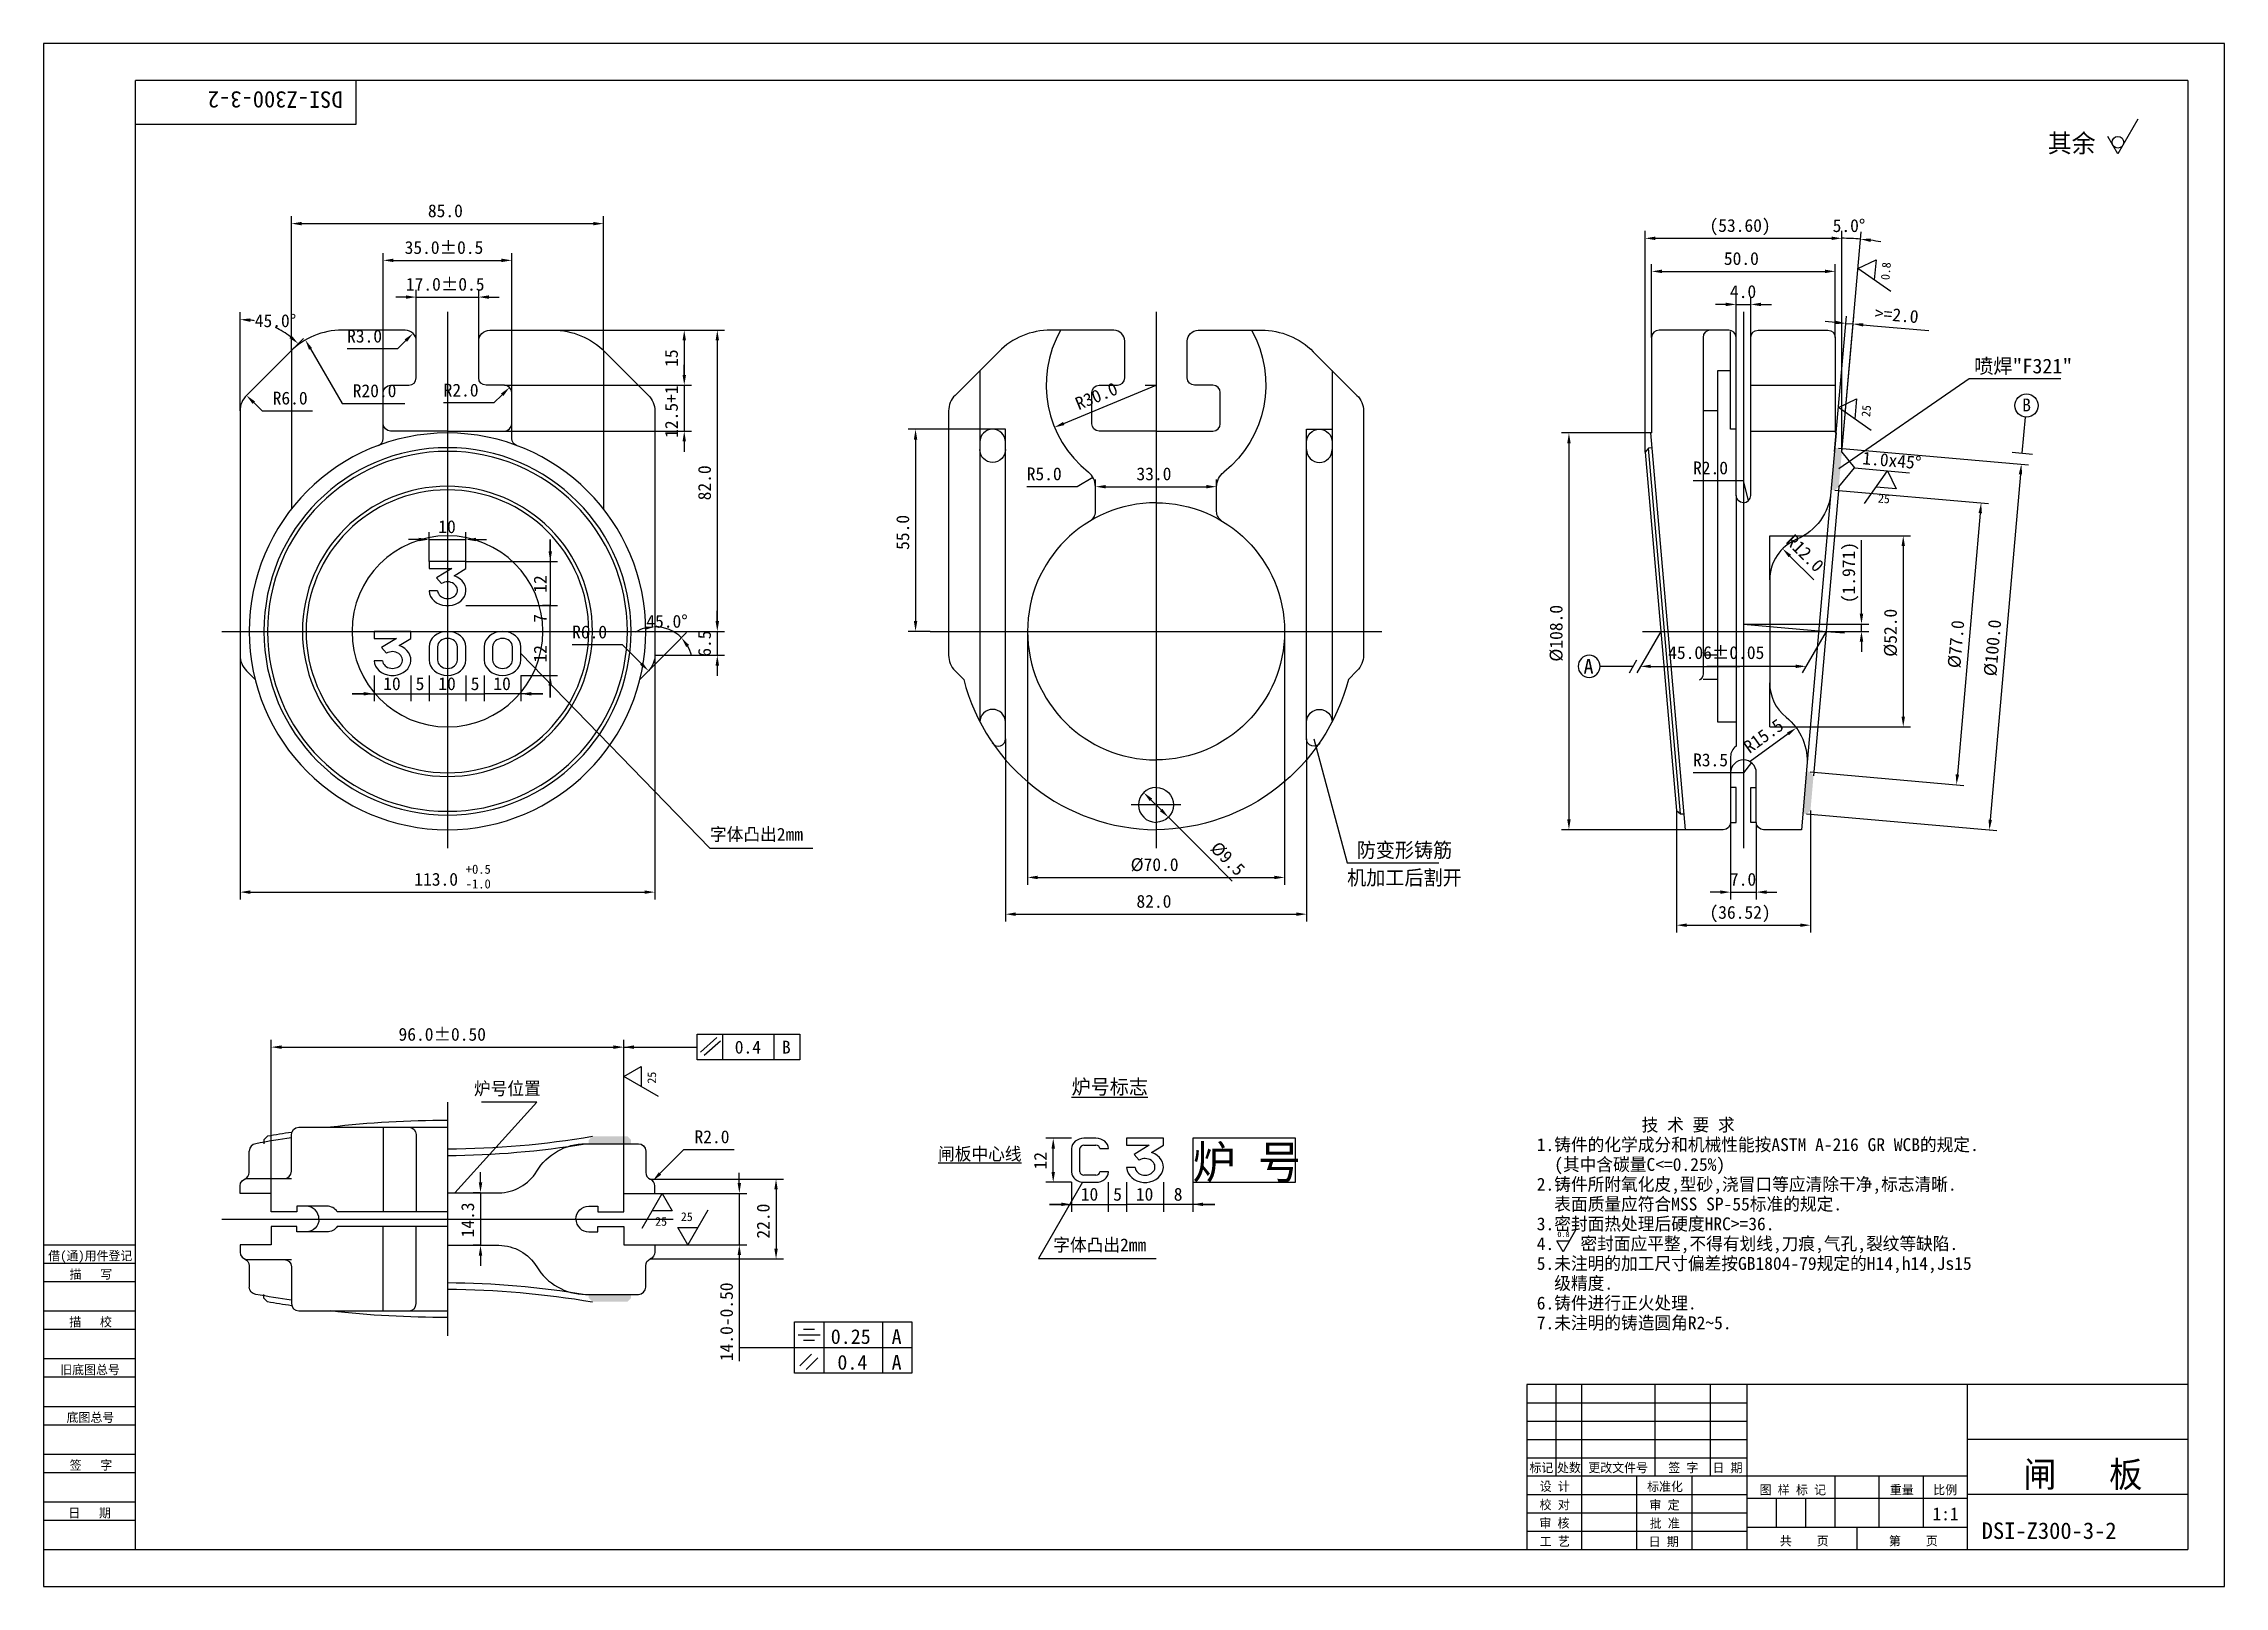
# Model space of a CAD drawing. Header units: metres. Extents: x 0 to 594, y 0 to 420.
import ezdxf

# ---------------------------------------------------------------- set-up
doc = ezdxf.new("R2010")
doc.units = ezdxf.units.M
for name, color, linetype in [('B', 3, 'Continuous'), ('C', 6, 'Continuous'), ('D', 1, 'Continuous'), ('E', 2, 'Continuous'), ('FL', 5, 'Continuous'), ('HA', 5, 'Continuous'), ('T', 7, 'Continuous'), ('TL', 4, 'Continuous')]:
    doc.layers.add(name, color=color, linetype=linetype)

# ---------------------------------------------------------------- blocks, each defined once
blk = doc.blocks.new('MZ3')
blk.add_lwpolyline([(4.3, 8.4), (1.42, 6.3), (2.38, 5.03, -3.81), (1.61, 3.33), (0, 3.33, 1.85), (4.76, 6.76), (7, 8.4), (7, 10), (0, 10), (0, 8.4)], format="xyb", close=True)
blk = doc.blocks.new('MZ0')
at = {"linetype": 'CONTINUOUS'}
for points in [[(7, 6.5, 0.41), (3.5, 10, 0.41), (0, 6.5), (0, 3.5, 0.41), (3.5, 0, 0.41), (7, 3.5)], [(5.4, 6.5, 0.41), (3.5, 8.4, 0.41), (1.6, 6.5), (1.6, 3.5, 0.41), (3.5, 1.6, 0.41), (5.4, 3.5)]]:
    blk.add_lwpolyline(points, format="xyb", close=True, dxfattribs=at)
blk = doc.blocks.new('MZC')
blk.add_lwpolyline([(5.4, 7.64), (7, 7.64, 0.41), (4.64, 10), (2.36, 10, 0.41), (0, 7.64), (0, 2.36, 0.41), (2.36, 0), (4.64, 0, 0.41), (7, 2.36), (5.4, 2.36, -0.41), (4.64, 1.6), (2.36, 1.6, -0.41), (1.6, 2.36), (1.6, 7.64, -0.41), (2.36, 8.4), (4.64, 8.4, -0.41)], format="xyb", close=True)
blk = doc.blocks.new('PIC2')
for points in [[(3.77, 5.28), (-5.23, -2.72)], [(5.77, 3.28), (-3.23, -4.72)]]:
    blk.add_lwpolyline(points)
blk = doc.blocks.new('TUKUN2')
at = {"layer": 'FL'}
for p, q in [((594, 420), (0, 420)), ((0, 420), (0, 0)), ((594, 0), (594, 420)), ((0, 83), (25, 83)), ((0, 75), (25, 75)), ((0, 70), (25, 70)), ((0, 62), (25, 62)), ((0, 57), (25, 57)), ((412, 30), (412, 55)), ((419, 10), (419, 55)), ((439, 30), (439, 55)), ((454, 30), (454, 55)), ((0, 49), (25, 49)), ((404, 50), (464, 50)), ((0, 44), (25, 44)), ((404, 45), (464, 45)), ((0, 36), (25, 36)), ((404, 40), (464, 40)), ((0, 31), (25, 31)), ((404, 35), (464, 35)), ((449, 10), (449, 30)), ((404, 25), (464, 25)), ((0, 23), (25, 23)), ((0, 18), (25, 18)), ((404, 20), (464, 20)), ((404, 15), (464, 15)), ((0, 0), (594, 0))]:
    blk.add_line(p, q, dxfattribs=at)
at = {"layer": 'TL'}
for p, q in [((584, 410), (25, 410)), ((25, 10), (25, 410)), ((85, 410), (85, 398)), ((584, 410), (584, 10)), ((85, 398), (25, 398)), ((0, 93), (25, 93)), ((0, 88), (25, 88)), ((584, 55), (404, 55)), ((404, 55), (404, 10)), ((464, 10), (464, 55)), ((524, 10), (524, 55)), ((584, 40), (524, 40)), ((524, 30), (404, 30)), ((434, 10), (434, 30)), ((488, 16), (488, 30)), ((500, 16), (500, 30)), ((512, 16), (512, 30)), ((464, 24), (524, 24)), ((472, 16), (472, 24)), ((480, 16), (480, 24)), ((584, 25), (524, 25)), ((524, 16), (464, 16)), ((494, 10), (494, 16)), ((0, 10), (584, 10))]:
    blk.add_line(p, q, dxfattribs=at)
at = {"layer": 'T'}
for s, p in [('借(通)用件登记', (1.26, 88.76)), ('描   写', (7.09, 83.76)), ('描   校', (6.98, 70.76)), ('旧底图总号', (4.52, 57.76)), ('底图总号', (6.25, 44.76)), ('签   字', (7.1, 31.76)), ('标记', (404.71, 31.07)), ('处数', (412.22, 31.07)), ('更改文件号', (420.75, 31.07)), ('签 字', (442.53, 31.07)), ('日 期', (454.57, 31.07)), ('校 对', (407.48, 20.99)), ('设 计', (407.5, 25.99)), ('标准化', (436.77, 25.93)), ('审 定', (437.39, 20.93)), ('图 样 标 记', (467.4, 25.04)), ('重量', (502.88, 25.04)), ('比例', (514.7, 25.04)), ('日   期', (6.72, 18.76)), ('审 核', (407.41, 15.99)), ('批 准', (437.46, 15.93)), ('工 艺', (407.52, 10.99)), ('日 期', (437.18, 10.93)), ('共    页', (472.91, 11.13)), ('第    页', (502.62, 11.13))]:
    blk.add_text(s, height=2.5, dxfattribs=at).set_placement(p)

msp = doc.modelspace()

# ---------------------------------------------------------------- linework, layer by layer
at = {"layer": 'B'}
for points in [[(92.5, 125), (92.5, 102)], [(92.5, 75), (92.5, 98)]]:
    msp.add_lwpolyline(points, dxfattribs=at)
at = {"layer": 'C'}
for points in [[(110, 347), (110, 201)], [(303, 347), (303, 201)], [(463, 347), (463, 201)], [(300, 327), (303, 327)], [(303, 330), (303, 324)], [(463, 261.97), (485.53, 260), (490.51, 259.56)], [(48.5, 260), (171.5, 260)], [(241.5, 260), (364.5, 260)], [(435.47, 260), (490.53, 260)], [(309.75, 212.75), (296.25, 212.75)], [(110, 131.8), (110, 68.2)], [(48.5, 100), (171.5, 100)]]:
    msp.add_lwpolyline(points, dxfattribs=at)
at = {"layer": 'D'}
for p, q in [((570.46, 399.46), (565, 390)), ((565, 390), (562.27, 394.73)), ((67.5, 336.49), (67.5, 373)), ((70.3, 371), (149.7, 371)), ((152.5, 336.49), (152.5, 373)), ((436.2, 308.81), (436.2, 369)), ((489.8, 308.81), (489.8, 369)), ((92.5, 325), (92.5, 363)), ((127.5, 325), (127.5, 363)), ((439, 367), (487, 367)), ((95.3, 361), (124.7, 361)), ((438, 340), (438, 360)), ((440.8, 358), (485.2, 358)), ((488, 340), (488, 360)), ((494.17, 358.81), (499.13, 361.12)), ((503.13, 352.54), (494.17, 358.81)), ((499.13, 361.12), (498.65, 355.67)), ((98.7, 351), (95.9, 351)), ((101.5, 339), (101.5, 353)), ((101.5, 351), (118.5, 351)), ((118.5, 339), (118.5, 353)), ((121.3, 351), (124.1, 351)), ((461, 340), (461, 351)), ((465, 340), (465, 351)), ((53.5, 344), (53.5, 346.9)), ((458.2, 349), (455.4, 349)), ((461, 349), (465, 349)), ((467.8, 349), (470.6, 349)), ((487.81, 308.99), (491.03, 345.85)), ((489.8, 308.81), (493.03, 345.67)), ((67.16, 336.14), (70.76, 339.75)), ((98.64, 339.14), (96.38, 336.88)), ((138.7, 342), (176.5, 342)), ((138.7, 342), (185.5, 342)), ((174.5, 339.2), (174.5, 329.8)), ((183.5, 339.2), (183.5, 262.8)), ((488.07, 344.1), (485.28, 344.34)), ((490.86, 343.85), (492.85, 343.68)), ((495.64, 343.44), (498.43, 343.19)), ((498.43, 343.19), (513.46, 341.88)), ((72.7, 336.9), (81.3, 322)), ((93.58, 336.88), (82.66, 336.88)), ((96.38, 336.88), (93.58, 336.88)), ((125.5, 327), (176.5, 327)), ((125.5, 327), (176.5, 327)), ((174.5, 329.8), (174.5, 332.6)), ((174.5, 327), (174.5, 314.5)), ((277.87, 316.59), (303, 327)), ((57.24, 322.26), (59.5, 320)), ((81.3, 322), (84.1, 322)), ((84.1, 322), (98.36, 322)), ((119.87, 322.17), (108.95, 322.17)), ((122.67, 322.17), (119.87, 322.17)), ((124.93, 324.43), (122.67, 322.17)), ((488.86, 320.97), (493.81, 323.28)), ((497.81, 314.71), (488.86, 320.97)), ((493.81, 323.28), (493.33, 317.84)), ((59.5, 320), (62.3, 320)), ((62.3, 320), (73.22, 320)), ((255, 315), (235.5, 315)), ((125.5, 314.5), (176.5, 314.5)), ((174.5, 311.7), (174.5, 308.9)), ((237.5, 312.2), (237.5, 262.8)), ((437.75, 314), (413.47, 314)), ((415.47, 311.2), (415.47, 208.8)), ((488.89, 309.9), (540.69, 305.36)), ((495.99, 294.76), (502.26, 303.71)), ((502.26, 303.71), (504.57, 298.76)), ((278.7, 299.38), (267.78, 299.38)), ((281.5, 299.38), (278.7, 299.38)), ((285.83, 301.88), (281.5, 299.38)), ((286.5, 299.38), (286.5, 301.38)), ((289.3, 299.38), (316.7, 299.38)), ((319.5, 299.38), (319.5, 301.38)), ((460.2, 301), (449.28, 301)), ((463, 301), (460.2, 301)), ((464.41, 295.59), (463, 301)), ((487.89, 298.44), (529.73, 294.78)), ((504.57, 298.76), (499.12, 299.24)), ((538.46, 302.75), (530.23, 208.71)), ((527.49, 292.17), (521.27, 221.04)), ((105, 279), (105, 287)), ((115, 279), (115, 287)), ((470.15, 286), (508.53, 286)), ((102.2, 285), (99.4, 285)), ((105, 285), (115, 285)), ((117.8, 285), (120.6, 285)), ((138, 281.8), (138, 285)), ((138, 285), (138, 267)), ((475.64, 280.51), (482.15, 274)), ((495.15, 267.57), (495.15, 284.83)), ((506.53, 283.2), (506.53, 236.8)), ((495.15, 264.77), (495.15, 267.57)), ((136, 267), (135.91, 267)), ((136, 267), (135.91, 267)), ((138, 267), (136, 267)), ((138, 267), (136, 267)), ((138, 242), (138, 267)), ((183.5, 262.8), (183.5, 265.6)), ((463, 261.97), (497.15, 261.97)), ((495.15, 260), (495.15, 261.97)), ((154.87, 256.33), (143.95, 256.33)), ((157.67, 256.33), (154.87, 256.33)), ((162.76, 251.24), (157.67, 256.33)), ((171.5, 260), (185.5, 260)), ((171.5, 260), (185.5, 260)), ((171.81, 256.33), (175.15, 259.66)), ((183.5, 260), (183.5, 253.5)), ((241.5, 260), (235.5, 260)), ((268, 260), (268, 191)), ((338, 260), (338, 191)), ((463, 260), (497.15, 260)), ((495.15, 257.2), (495.15, 254.4)), ((53.5, 253.5), (53.5, 187)), ((166.5, 253.5), (166.5, 187)), ((166.5, 253.5), (185.5, 253.5)), ((183.5, 250.7), (183.5, 247.9)), ((437.77, 250.47), (457.5, 250.47)), ((457.5, 250.47), (453.02, 250.47)), ((457.5, 250.47), (461.98, 250.47)), ((477.23, 250.47), (457.5, 250.47)), ((138, 245.2), (138, 242)), ((87.2, 243), (84, 243)), ((84, 243), (120, 243)), ((120, 243), (119.91, 243)), ((120, 243), (120.09, 243)), ((136, 243), (120, 243)), ((132.8, 243), (136, 243)), ((475.14, 232.07), (464.87, 224.61)), ((470.15, 234), (508.53, 234)), ((262, 230.76), (262, 181)), ((344, 230.76), (344, 181)), ((460.2, 221.5), (449.28, 221.5)), ((463, 221.5), (460.2, 221.5)), ((465.16, 224.26), (463, 221.5)), ((481.18, 221.73), (523.02, 218.07)), ((304.38, 211.37), (301.62, 214.13)), ((306.36, 209.39), (316.26, 199.49)), ((444.74, 211.19), (444.74, 178)), ((459.5, 208), (459.5, 187)), ((466.5, 208), (466.5, 187)), ((480.18, 210.28), (531.98, 205.75)), ((481.26, 211.19), (481.26, 178)), ((447.2, 206), (413.47, 206)), ((316.26, 199.49), (323.75, 192)), ((270.8, 193), (335.2, 193)), ((56.3, 189), (163.7, 189)), ((456.7, 189), (453.9, 189)), ((459.5, 189), (466.5, 189)), ((469.3, 189), (472.1, 189)), ((264.8, 183), (341.2, 183)), ((447.54, 180), (478.46, 180)), ((62, 107), (62, 148.8)), ((158, 107), (158, 148.8)), ((178, 143.3), (178, 150.3)), ((178, 150.3), (206, 150.3)), ((185, 143.3), (185, 150.3)), ((199, 143.3), (199, 150.3)), ((206, 150.3), (206, 143.3)), ((64.8, 146.8), (155.2, 146.8)), ((158, 146.8), (161.5, 146.8)), ((161.5, 146.8), (178, 146.8)), ((206, 143.3), (178, 143.3)), ((158, 138.8), (162.73, 141.53)), ((167.46, 133.34), (158, 138.8)), ((162.73, 141.53), (162.73, 136.07)), ((167.89, 112.39), (174.4, 118.9)), ((174.4, 118.9), (177.2, 118.9)), ((177.2, 118.9), (188.12, 118.9)), ((280, 122), (273, 122)), ((275, 112.8), (275, 119.2)), ((119, 107.15), (117, 107.15)), ((119, 109.95), (119, 112.75)), ((119, 107.15), (119, 92.85)), ((158, 107), (191.5, 107)), ((163.04, 97.54), (168.5, 107)), ((165.25, 110.85), (201.5, 110.85)), ((168.5, 107), (171.23, 102.27)), ((189.5, 109.8), (189.5, 112.6)), ((189.5, 107), (189.5, 93)), ((199.5, 108.05), (199.5, 91.95)), ((280, 110), (273, 110)), ((171.23, 102.27), (165.77, 102.27)), ((180.96, 102.46), (175.5, 93)), ((277.2, 104), (274, 104)), ((274, 104), (295, 104)), ((295, 104), (294.91, 104)), ((295, 104), (295.09, 104)), ((319, 104), (295, 104)), ((315.8, 104), (319, 104)), ((175.5, 93), (172.77, 97.73)), ((172.77, 97.73), (178.23, 97.73)), ((417.29, 96.99), (413.87, 91.07)), ((119, 92.85), (117, 92.85)), ((119, 90.05), (119, 87.25)), ((158, 93), (191.5, 93)), ((165.25, 89.15), (201.5, 89.15)), ((189.5, 90.2), (189.5, 87.4)), ((189.5, 90.2), (189.5, 65)), ((413.87, 91.07), (412.17, 94.03)), ((412.17, 94.03), (415.58, 94.03)), ((189.5, 87.4), (189.5, 61.31)), ((189.5, 65), (204.5, 65)), ((204.5, 65), (208.98, 65))]:
    msp.add_line(p, q, dxfattribs=at)
for points in [[(489.8, 308.81), (495.05, 368.77)], [(489.8, 308.81), (489.8, 367)], [(53.5, 320), (53.5, 344)], [(488.97, 304.35), (524.44, 328.81), (549.44, 328.81)], [(538.96, 308.53), (539.82, 318.34)], [(488.97, 299.35), (493.29, 304.5)], [(489.8, 308.81), (493.29, 304.5), (508.23, 303.19)], [(536.17, 308.77), (541.75, 308.28)], [(115, 279), (140, 279)], [(115, 267), (140, 267)], [(130, 260), (140, 260)], [(164.74, 249.26), (171.81, 256.33)], [(440.47, 260), (433.97, 248.74)], [(485.53, 260), (479.03, 248.74)], [(130, 254), (181.5, 201), (209.5, 201)], [(432.97, 250.47), (423.97, 250.47)], [(431.97, 248.74), (433.97, 252.21)], [(90, 248), (90, 241)], [(100, 248), (100, 241)], [(105, 248), (105, 241)], [(115, 248), (115, 241)], [(120, 248), (120, 241)], [(130, 248), (130, 241)], [(130, 248), (140, 248)], [(346, 230.76), (355.06, 196.95), (380.06, 196.95)], [(112, 107.15), (134.3, 131.8), (119.3, 131.8)], [(283, 110), (271, 89.22), (303, 89.22)], [(280, 110), (280, 102)], [(290, 110), (290, 102)], [(295, 110), (295, 102)], [(305, 110), (305, 102)], [(313, 110), (313, 102)], [(204.5, 72), (236.5, 72), (236.5, 58), (204.5, 58), (204.5, 72)], [(212.5, 72), (212.5, 58)], [(228.5, 72), (228.5, 58)], [(205.5, 68.5), (211.5, 68.5)], [(207, 70), (210, 70)], [(207, 67), (210, 67)], [(204.5, 65), (236.5, 65)], [(206, 60), (209.18, 63.18)], [(207.73, 59), (210.91, 62.18)]]:
    msp.add_lwpolyline(points, dxfattribs=at)
msp.add_lwpolyline([(423.97, 250.47, 1), (417.97, 250.47, 1)], format="xyb", close=True, dxfattribs=at)
for centre, radius in [((565, 393.15), 1.58), ((540.1, 321.48), 3.15)]:
    msp.add_circle(centre, radius, dxfattribs=at)
for centre, radius, start, end in [((489.8, 308.81), 58.19, 85, 90), ((489.8, 308.81), 58.19, 79.49, 82.24), ((53.5, 322.49), 22.41, 79.93, 82.84), ((53.5, 322.49), 22.41, 52.16, 64.59), ((166.5, 251.01), 10.23, 105.73, 121.47), ((166.5, 251.01), 10.23, 45, 90), ((166.5, 251.01), 10.23, 13.53, 29.27)]:
    msp.add_arc(centre, radius, start, end, dxfattribs=at)
for points in [[(70.3, 371.47), (70.3, 370.53), (67.5, 371)], [(149.7, 371.47), (149.7, 370.53), (152.5, 371)], [(439, 367.47), (439, 366.53), (436.2, 367)], [(487, 367.47), (487, 366.53), (489.8, 367)], [(497.6, 366), (497.71, 366.93), (494.87, 366.78)], [(95.3, 361.47), (95.3, 360.53), (92.5, 361)], [(124.7, 361.47), (124.7, 360.53), (127.5, 361)], [(440.8, 358.47), (440.8, 357.53), (438, 358)], [(485.2, 358.47), (485.2, 357.53), (488, 358)], [(98.7, 351.47), (98.7, 350.53), (101.5, 351)], [(121.3, 351.47), (121.3, 350.53), (118.5, 351)], [(56.27, 344.25), (56.32, 345.19), (53.5, 344.9)], [(458.2, 349.47), (458.2, 348.53), (461, 349)], [(467.8, 349.47), (467.8, 348.53), (465, 349)], [(488.11, 344.56), (488.03, 343.63), (490.86, 343.85)], [(67.56, 340.53), (66.94, 339.83), (69.35, 338.33)], [(72.29, 336.66), (73.1, 337.13), (71.3, 339.32)], [(98.31, 339.47), (98.97, 338.81), (100.62, 341.12)], [(174.03, 339.2), (174.97, 339.2), (174.5, 342)], [(183.03, 339.2), (183.97, 339.2), (183.5, 342)], [(495.68, 343.9), (495.6, 342.97), (492.85, 343.68)], [(174.03, 329.8), (174.97, 329.8), (174.5, 327)], [(174.03, 329.8), (174.97, 329.8), (174.5, 327)], [(56.91, 321.93), (57.57, 322.59), (55.26, 324.24)], [(124.6, 324.76), (125.26, 324.1), (126.91, 326.41)], [(237.03, 312.2), (237.97, 312.2), (237.5, 315)], [(278.05, 316.16), (277.69, 317.02), (275.28, 315.52)], [(174.03, 311.7), (174.97, 311.7), (174.5, 314.5)], [(415, 311.2), (415.94, 311.2), (415.47, 314)], [(537.99, 302.79), (538.92, 302.71), (538.7, 305.54)], [(289.3, 299.85), (289.3, 298.92), (286.5, 299.38)], [(316.7, 299.85), (316.7, 298.92), (319.5, 299.38)], [(527.03, 292.21), (527.96, 292.12), (527.74, 294.95)], [(102.2, 285.47), (102.2, 284.53), (105, 285)], [(117.8, 285.47), (117.8, 284.53), (115, 285)], [(506.06, 283.2), (507, 283.2), (506.53, 286)], [(138.47, 281.8), (137.53, 281.8), (138, 279)], [(475.31, 280.18), (475.97, 280.84), (473.66, 282.49)], [(183.03, 262.8), (183.97, 262.8), (183.5, 260)], [(183.03, 262.8), (183.97, 262.8), (183.5, 260)], [(237.03, 262.8), (237.97, 262.8), (237.5, 260)], [(494.68, 264.77), (495.62, 264.77), (495.15, 261.97)], [(163.66, 261.32), (163.79, 260.4), (166.5, 261.24)], [(175.05, 255.73), (175.79, 256.3), (173.73, 258.25)], [(494.68, 257.2), (495.62, 257.2), (495.15, 260)], [(163.09, 251.57), (162.43, 250.91), (164.74, 249.26)], [(183.03, 250.7), (183.97, 250.7), (183.5, 253.5)], [(437.77, 250.01), (437.77, 250.94), (434.97, 250.47)], [(477.23, 250.94), (477.23, 250.01), (480.03, 250.47)], [(137.53, 245.2), (138.47, 245.2), (138, 248)], [(87.2, 243.47), (87.2, 242.53), (90, 243)], [(132.8, 242.53), (132.8, 243.47), (130, 243)], [(475.42, 231.7), (474.87, 232.45), (477.41, 233.72)], [(506.06, 236.8), (507, 236.8), (506.53, 234)], [(520.81, 221.08), (521.74, 221), (521.03, 218.25)], [(301.29, 213.8), (301.95, 214.46), (299.64, 216.11)], [(304.05, 211.04), (304.71, 211.7), (306.36, 209.39)], [(415, 208.8), (415.94, 208.8), (415.47, 206)], [(529.76, 208.75), (530.69, 208.67), (529.99, 205.92)], [(270.8, 193.47), (270.8, 192.53), (268, 193)], [(335.2, 193.47), (335.2, 192.53), (338, 193)], [(56.3, 189.47), (56.3, 188.53), (53.5, 189)], [(163.7, 189.47), (163.7, 188.53), (166.5, 189)], [(456.7, 189.47), (456.7, 188.53), (459.5, 189)], [(469.3, 189.47), (469.3, 188.53), (466.5, 189)], [(264.8, 183.47), (264.8, 182.53), (262, 183)], [(341.2, 183.47), (341.2, 182.53), (344, 183)], [(447.54, 180.47), (447.54, 179.53), (444.74, 180)], [(478.46, 180.47), (478.46, 179.53), (481.26, 180)], [(64.8, 147.27), (64.8, 146.33), (62, 146.8)], [(155.2, 147.27), (155.2, 146.33), (158, 146.8)], [(160.8, 147.27), (160.8, 146.33), (158, 146.8)], [(274.53, 119.2), (275.47, 119.2), (275, 122)], [(118.53, 109.95), (119.47, 109.95), (119, 107.15)], [(168.22, 112.06), (167.56, 112.72), (165.91, 110.41)], [(189.03, 109.8), (189.97, 109.8), (189.5, 107)], [(199.03, 108.05), (199.97, 108.05), (199.5, 110.85)], [(274.53, 112.8), (275.47, 112.8), (275, 110)], [(277.2, 104.47), (277.2, 103.53), (280, 104)], [(315.8, 103.53), (315.8, 104.47), (313, 104)], [(118.53, 90.05), (119.47, 90.05), (119, 92.85)], [(189.03, 90.2), (189.97, 90.2), (189.5, 93)], [(189.03, 90.2), (189.97, 90.2), (189.5, 93)], [(199.03, 91.95), (199.97, 91.95), (199.5, 89.15)]]:
    msp.add_solid(points, dxfattribs=at)
at = {"layer": 'E'}
for points in [[(262, 311.5, 1), (255, 311.5, 1)], [(344, 311.5, -1), (351, 311.5, -1)], [(262, 309.5, -1), (255, 309.5, -1)], [(344, 309.5, 1), (351, 309.5, 1)], [(262, 235.26, 1), (255, 235.26, 1)], [(344, 235.26, -1), (351, 235.26, -1)]]:
    msp.add_lwpolyline(points, format="xyb", dxfattribs=at)
msp.add_lwpolyline([(313, 110), (341, 110), (341, 122), (313, 122), (313, 110)], dxfattribs=at)
at = {"layer": 'HA'}
for p, q in [((470.15, 274), (470.15, 286)), ((470.15, 234), (470.15, 246))]:
    msp.add_line(p, q, dxfattribs=at)
at = {"layer": 'TL'}
for points in [[(110, 314.5), (94.5, 314.5, -0.41), (92.5, 316.5), (92.5, 325, -0.41), (94.5, 327), (99.5, 327, 0.41), (101.5, 329), (101.5, 339, 0.41), (98.5, 342), (81.3, 342, 0.2), (67.16, 336.14), (55.26, 324.24, 0.2), (53.5, 320), (53.5, 253.5, 0.2), (55.26, 249.26), (57.61, 246.9)], [(110, 314.5), (125.5, 314.5, 0.41), (127.5, 316.5), (127.5, 325, 0.41), (125.5, 327), (120.5, 327, -0.41), (118.5, 329), (118.5, 339, -0.41), (121.5, 342), (138.7, 342, -0.2), (152.84, 336.14), (164.74, 324.24, -0.2), (166.5, 320), (166.5, 253.5, -0.2), (164.74, 249.26), (162.39, 246.9)], [(303, 314.5), (287.5, 314.5, -0.41), (285.5, 316.5), (285.5, 325, -0.41), (287.5, 327), (292.5, 327, 0.41), (294.5, 329), (294.5, 339, 0.41), (291.5, 342), (274.3, 342, 0.2), (260.16, 336.14), (248.26, 324.24, 0.2), (246.5, 320), (246.5, 253.5, 0.2), (248.26, 249.26), (250.61, 246.9, 0.34), (303, 206, 0.34)], [(277.02, 342, 0.37), (284.57, 303.33, 0.37)], [(303, 314.5), (318.5, 314.5, 0.41), (320.5, 316.5), (320.5, 325, 0.41), (318.5, 327), (313.5, 327, -0.41), (311.5, 329), (311.5, 339, -0.41), (314.5, 342), (331.7, 342, -0.2), (345.84, 336.14), (357.74, 324.24, -0.2), (359.5, 320), (359.5, 253.5, -0.2), (357.74, 249.26), (355.39, 246.9, -0.34), (303, 206, -0.34)], [(328.98, 342, -0.37), (321.43, 303.33, -0.37)], [(463, 295, -0.41), (461, 297), (461, 340, 0.41), (459, 342), (440, 342, 0.41), (438, 340), (438, 314)], [(454, 342, 0.41), (452, 340), (452, 248.4, -0.27), (451, 246.67, -0.27)], [(465, 314.5), (465, 340, -0.41), (467, 342), (486, 342, -0.41), (488, 340), (488, 314.25, 0.41), (488.25, 314, 0.41)], [(91.2, 310.62, 0.31), (92.5, 312.5), (92.5, 316.5)], [(128.8, 310.62, -0.31), (127.5, 312.5), (127.5, 316.5)], [(258.35, 229.63, 0.74), (262, 230.76), (262, 315), (255, 315)], [(347.65, 229.63, -0.74), (344, 230.76), (344, 315), (351, 315)], [(463, 225, 0.41), (459.5, 221.5), (459.5, 217.5), (459.5, 208, -0.41), (457.5, 206), (447.2, 206), (437.75, 314, 0.41), (438, 314.25, 0.41)], [(463, 295, 0.41), (465, 297), (465, 314.5), (488, 314.5), (488, 314.25, 0.41), (488.25, 314), (486.84, 297.96, -0.28), (477.46, 285.05, 0.3), (470.15, 274), (470.15, 246, 0.23), (474.61, 236.67, -0.25), (480.31, 223.26, -0.25)], [(285.04, 290.04, 0.26), (286.5, 292.62), (286.5, 299.38, 0.23), (284.57, 303.33, 0.23)], [(320.96, 290.04, -0.26), (319.5, 292.62), (319.5, 299.38, -0.23), (321.43, 303.33, -0.23)], [(461, 297), (461, 228.76, 0.25), (459.5, 225.89), (459.5, 217.5)], [(303, 295, 1), (303, 225, 1)], [(303, 295, -1), (303, 225, -1)], [(480.31, 223.26), (478.8, 206), (468.5, 206, -0.41), (466.5, 208), (466.5, 221.5, 0.41), (463, 225, 0.41)], [(303, 217.5, 1), (303, 208, 1)], [(303, 217.5, -1), (303, 208, -1)], [(75, 100, 0.41), (71.5, 103.5), (69, 103.5), (69, 102), (62, 102), (62, 107), (53.5, 107), (53.5, 109, -0.41), (55.5, 111), (65.5, 111, 0.41), (67.5, 113), (67.5, 123, -0.41), (69.5, 125), (99.5, 125, -0.41), (101.5, 123), (101.5, 102)], [(110, 126.8, 0.03), (78.11, 125, 0.03)], [(67.5, 122.12, 0.01), (57.82, 120.51, 0.39), (56, 118.52, 0.39)], [(67.5, 123.59, 0.01), (61, 122.53), (60, 121.53), (60, 120.52)], [(110, 119.09, 0.04), (149.5, 122.53, 0.04)], [(110, 107.15), (124, 107.15, 0.26), (134.3, 112.99, -0.26), (147.59, 120.52), (148.5, 120.52), (162, 120.52, -0.41), (164, 118.52), (164, 112.71, 0.31), (165.25, 110.85, 0.31)], [(110, 117.31, 0.04), (147.59, 120.52, 0.04)], [(54.75, 110.85, 0.31), (56, 112.71), (56, 118.52)], [(145, 100, -0.41), (148.5, 103.5), (151, 103.5), (151, 102), (158, 102), (158, 107), (166.5, 107), (166.5, 109, 0.31), (165.25, 110.85, 0.31)], [(110, 102), (80, 102, 0.25), (77.13, 103.5), (71.5, 103.5)], [(75, 100, -0.41), (71.5, 96.5), (69, 96.5), (69, 98), (62, 98), (62, 93), (53.5, 93), (53.5, 91, 0.41), (55.5, 89), (65.5, 89, -0.41), (67.5, 87), (67.5, 77, 0.41), (69.5, 75), (99.5, 75, 0.41), (101.5, 77), (101.5, 98)], [(110, 98), (80, 98, -0.25), (77.13, 96.5), (71.5, 96.5)], [(145, 100, 0.41), (148.5, 96.5), (151, 96.5), (151, 98), (158, 98), (158, 93), (166.5, 93), (166.5, 91, -0.31), (165.25, 89.15, -0.31)], [(54.75, 89.15, -0.31), (56, 87.29), (56, 81.48)], [(110, 92.85), (124, 92.85, -0.26), (134.3, 87.01, 0.26), (147.59, 79.48), (148.5, 79.48), (162, 79.48, 0.41), (164, 81.48), (164, 87.29, -0.31), (165.25, 89.15, -0.31)], [(67.5, 77.88, -0.01), (57.82, 79.49, -0.39), (56, 81.48, -0.39)], [(67.5, 76.41, -0.01), (61, 77.47), (60, 78.47), (60, 79.48)], [(110, 82.69, -0.04), (147.59, 79.48, -0.04)], [(110, 80.91, -0.04), (149.5, 77.47, -0.04)], [(110, 73.2, -0.03), (78.11, 75, -0.03)]]:
    msp.add_lwpolyline(points, format="xyb", dxfattribs=at)
for points in [[(461, 315), (459.5, 315), (459.5, 341.6)], [(67.5, 336.49), (67.5, 293.31)], [(152.5, 336.49), (152.5, 293.31)], [(255, 330.99), (255, 235.26)], [(351, 330.99), (351, 235.26)], [(461, 235.26), (456, 235.26), (456, 330.99), (459.5, 330.99)], [(465, 327), (488, 327)], [(456, 320), (452, 320)], [(438.1, 309.98), (437.11, 309.9), (436.2, 308.81), (444.74, 211.19), (445.82, 210.28), (446.82, 210.36)], [(445.82, 210.28), (437.11, 309.9)], [(437.75, 314), (438, 314)], [(486.84, 297.96), (480.31, 223.26)], [(488.97, 299.35), (482.09, 220.65)], [(456, 253.5), (452, 253.5)], [(456, 246.9), (452, 246.9)], [(459.5, 208), (461, 208), (461, 217.5), (459.5, 217.5)], [(466.5, 208), (465, 208), (465, 217.5), (466.5, 217.5)], [(99.5, 125), (110, 125)], [(65.5, 111), (67.5, 111)], [(65.5, 89), (67.5, 89)], [(99.5, 75), (110, 75)]]:
    msp.add_lwpolyline(points, dxfattribs=at)
for points in [[(164, 260, 1), (56, 260, 1)], [(160, 260, 1), (60, 260, 1)], [(159, 260, 1), (61, 260, 1)], [(149.5, 260, 1), (70.5, 260, 1)], [(148.5, 260, 1), (71.5, 260, 1)], [(136, 260, 1), (84, 260, 1)]]:
    msp.add_lwpolyline(points, format="xyb", close=True, dxfattribs=at)
for points in [[(487.89, 298.44), (488.89, 309.9), (486.89, 298.53), (487.9, 309.98)], [(488.97, 299.35), (489.8, 308.81), (487.89, 298.44), (488.89, 309.9)], [(481.18, 221.73), (480.18, 210.28), (480.18, 221.82), (479.18, 210.36)], [(482.09, 220.65), (481.26, 211.19), (481.18, 221.73), (480.18, 210.28)], [(149.5, 122.53), (159, 122.53), (148.5, 121.53), (160, 121.53)], [(148.5, 121.53), (160, 121.53), (148.5, 120.52), (160, 120.52)], [(148.5, 78.47), (160, 78.47), (148.5, 79.48), (160, 79.48)], [(149.5, 77.47), (159, 77.47), (148.5, 78.47), (160, 78.47)]]:
    msp.add_solid(points, dxfattribs=at)

# ---------------------------------------------------------------- block references
at = {"layer": 'D', "xscale": 0.49, "yscale": 0.49, "zscale": 0.49}
msp.add_blockref('PIC2', (181.5, 146.8), dxfattribs=at)
at = {"layer": 'T'}
msp.add_blockref('TUKUN2', (0, 0), dxfattribs=at)
at = {"layer": 'TL', "xscale": 1.43, "yscale": 1.2, "zscale": 1.43}
for name, p in [('MZ3', (105, 267)), ('MZ3', (90, 248)), ('MZ0', (105, 248)), ('MZ0', (120, 248)), ('MZC', (280, 110)), ('MZ3', (295, 110))]:
    msp.add_blockref(name, p, dxfattribs=at)

# ---------------------------------------------------------------- texts
at = {"layer": 'D'}
for s, height, rotation, p in [('DSI-Z300-3-2', 4.5, 180, (81.46, 407)), ('0.8', 2.38, 85, (502.76, 355.56)), ('>=2.0', 3.5, 355, (498.67, 344.93)), ('15', 3.5, 90, (172.75, 332)), ('12.5+1', 3.5, 90, (172.75, 312.67)), ('R30.0', 3.5, 22.5, (281.93, 320.17)), ('25', 2.38, 85, (497.49, 318.28)), ('82.0', 3.5, 90, (181.75, 295.67)), ('1.0x45%%d', 3.5, 355, (495.29, 305.5)), ('25', 2.38, 355, (499.57, 295.08)), ('55.0', 3.5, 90, (235.75, 282.17)), ('R12.0', 3.5, 315, (474.37, 284.25)), ('(1.971)', 3.5, 90, (493.4, 267.66)), ('12', 3.5, 90, (137, 270.5)), ('7', 3.5, 90, (137, 262.33)), ('%%C108.0', 3.5, 90, (413.72, 251.75)), ('%%C52.0', 3.5, 90, (504.78, 253.08)), ('%%C77.0', 3.5, 85, (522.04, 249.86)), ('%%C100.0', 3.5, 85, (531.88, 247.66)), ('12', 3.5, 90, (137, 251.5)), ('6.5', 3.5, 90, (181.75, 253.08)), ('R15.5', 3.5, 36, (464.65, 226.61)), ('%%c9.5', 3.5, 315, (317.56, 200.67)), ('25', 2.38, 90, (166.83, 136.87)), ('12', 3.5, 90, (273.25, 113.5)), ('14.3', 3.5, 90, (117.25, 95)), ('22.0', 3.5, 90, (197.75, 94.67)), ('14.0-0.50', 3.5, 90, (187.75, 61.31))]:
    msp.add_text(s, height=height, rotation=rotation, dxfattribs=at).set_placement(p)
for s, height, p in [('其余', 5, (545.91, 390.37)), ('85.0', 3.5, (104.67, 372.75)), ('(53.60)', 3.5, (453.75, 368.75)), ('5.0%%d', 3.5, (487.3, 368.71)), ('35.0%%P0.5', 3.5, (98.33, 362.75)), ('50.0', 3.5, (457.67, 359.75)), ('17.0%%P0.5', 3.5, (98.67, 352.75)), ('4.0', 3.5, (459.33, 350.75)), ('45.0%%d', 3.5, (57.51, 342.82)), ('R3.0', 3.5, (82.66, 338.63)), ('喷焊%%034F321%%034', 4, (525.86, 330.23)), ('R20.0', 3.5, (84.19, 323.75)), ('R2.0', 3.5, (108.95, 323.92)), ('R6.0', 3.5, (62.39, 321.75)), ('B', 3.5, (538.93, 319.89)), ('R5.0', 3.5, (267.78, 301.13)), ('33.0', 3.5, (297.67, 301.13)), ('R2.0', 3.5, (449.28, 302.75)), ('10', 3.5, (107.5, 286.75)), ('R6.0', 3.5, (143.95, 258.08)), ('45.0%%d', 3.5, (164.16, 260.99)), ('45.06%%P0.05', 3.5, (442.5, 252.47)), ('A', 4, (419.45, 248.47)), ('10', 3.5, (92.5, 244)), ('5', 3.5, (101.33, 244)), ('10', 3.5, (107.5, 244)), ('5', 3.5, (116.33, 244)), ('10', 3.5, (122.5, 244)), ('R3.5', 3.5, (449.28, 223.25)), ('字体凸出2mm', 3.5, (181.5, 203)), ('防变形铸筋', 4, (357.66, 198.45)), ('+0.5', 2.5, (115, 194)), ('%%C70.0', 3.5, (296.08, 194.75)), ('113.0  ', 3.5, (100.97, 190.75)), ('-1.0', 2.5, (115, 190)), ('机加工后割开', 4, (355.06, 190.95)), ('7.0', 3.5, (459.33, 190.75)), ('82.0', 3.5, (297.67, 184.75)), ('(36.52)', 3.5, (453.75, 181.75)), ('96.0%%P0.50', 3.5, (96.67, 148.55)), ('0.4', 3.5, (188.25, 145.05)), ('B', 3.5, (201.1, 145.05)), ('炉号位置', 3.5, (117.21, 133.8)), ('%%u炉号标志%%u', 4, (280, 134)), ('            技 术 要 求', 3.5, (406.7, 123.9)), ('R2.0', 3.5, (177.29, 120.65)), ('%%u闸板中心线%%u', 3.5, (243.62, 116)), ('炉 号', 9, (312.97, 111)), ('1.铸件的化学成分和机械性能按ASTM A-216 GR WCB的规定.', 3.5, (406.7, 118.51)), ('  (其中含碳量C<=0.25%)', 3.5, (406.7, 113.12)), ('10', 3.5, (282.5, 105)), ('5', 3.5, (291.33, 105)), ('10', 3.5, (297.5, 105)), ('8', 3.5, (307.83, 105)), ('2.铸件所附氧化皮,型砂,浇冒口等应清除干净,标志清晰.', 3.5, (406.7, 107.73)), ('25', 2.38, (173.57, 99.45)), ('3.密封面热处理后硬度HRC>=36.', 3.5, (406.7, 96.95)), ('  表面质量应符合MSS SP-55标准的规定.', 3.5, (406.7, 102.34)), ('25', 2.38, (166.57, 98.17)), ('字体凸出2mm', 3.5, (275, 91.22)), ('4.   密封面应平整,不得有划线,刀痕,气孔,裂纹等缺陷.', 3.5, (406.7, 91.56)), ('0.8', 1.49, (412.31, 95.1)), ('5.未注明的加工尺寸偏差按GB1804-79规定的H14,h14,Js15', 3.5, (406.7, 86.17)), ('  级精度.', 3.5, (406.7, 80.78)), ('6.铸件进行正火处理.', 3.5, (406.7, 75.39)), ('7.未注明的铸造圆角R2~5.', 3.5, (406.7, 70)), ('0.25', 4, (214.4, 66)), ('A', 4, (230.98, 66)), ('0.4', 4, (216.21, 59)), ('A', 4, (230.98, 59)), ('闸   板', 7, (539.19, 26.98)), ('1:1', 3.5, (514.48, 17.98)), ('DSI-Z300-3-2', 4.5, (527.9, 12.91))]:
    msp.add_text(s, height=height, dxfattribs=at).set_placement(p)

doc.saveas('drawing.dxf')
